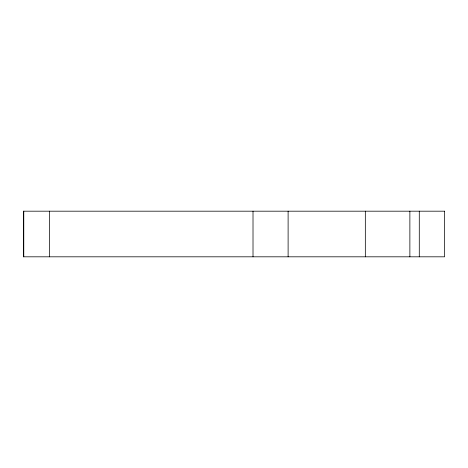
<?xml version="1.0" encoding="UTF-8"?>
<svg xmlns="http://www.w3.org/2000/svg" width="468" height="468" viewBox="0 0 468 468"><rect width="100%" height="100%" fill="white"/><g stroke="black" fill="none" stroke-linecap="round" stroke-linejoin="round"><path stroke-width="0.7" d="M419.287 211.185L419.287 256.815M409.874 211.185L409.874 256.815M365.332 211.185L365.332 256.815M288.112 211.185L288.112 256.815M253.012 211.185L253.012 256.815M49.432 211.185L49.432 256.815M23.774 211.185L23.774 256.815M444.6 211.185L23.4 211.185L23.4 256.815L444.6 256.815L444.6 211.185"/></g></svg>
